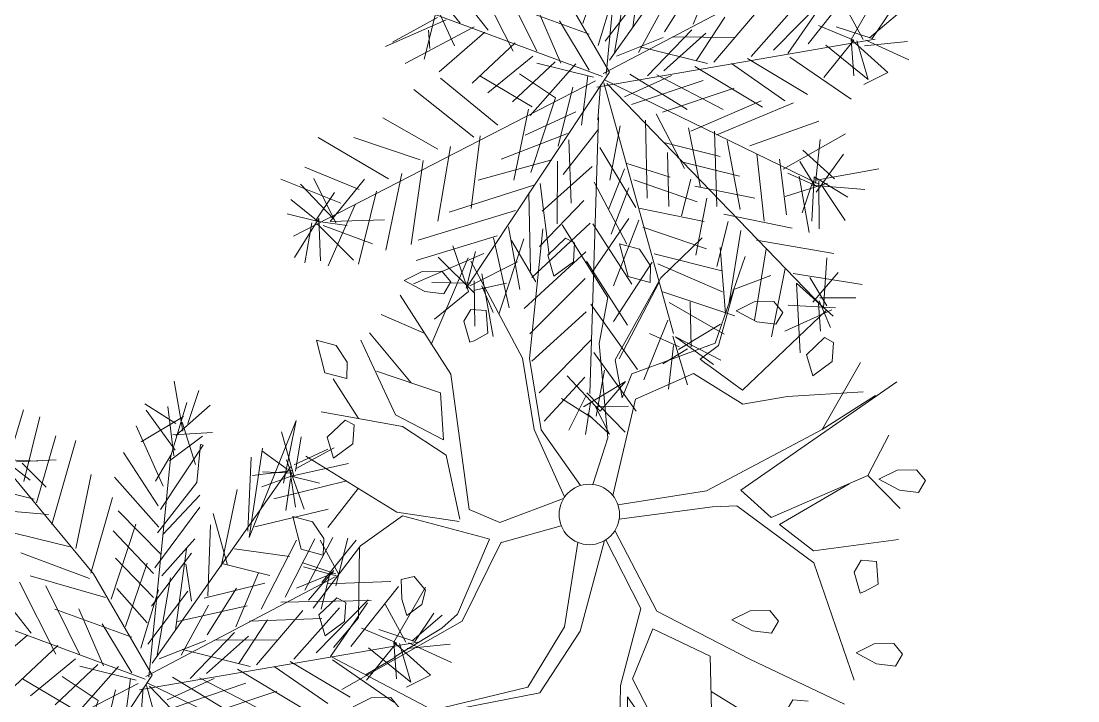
# Model space of a CAD drawing. Header units: millimetres. Extents: x -176651 to 388869, y -469666 to 486614.
# Drawn here: x 245055 to 249634, y 153760 to 156705 of the extents above; entities that cross this region are included whole.
import ezdxf

# ---------------------------------------------------------------- set-up
doc = ezdxf.new("R2010")
doc.units = ezdxf.units.MM
doc.layers.add('A- FURNITURE', color=252, linetype='Continuous', lineweight=0)
doc.layers.add('ad-Road', color=8, linetype='Continuous')
doc.layers.add('ad-Road Hatch', color=8, linetype='Continuous')

# ---------------------------------------------------------------- blocks, each defined once
blk = doc.blocks.new('A$C4fb60e89')
at = {"layer": 'ad-Road Hatch', "ltscale": 5, "transparency": 33554687}
h = blk.add_hatch(dxfattribs=at)
h.set_pattern_fill('AR-HBONE', color=256, scale=15)
h.set_pattern_definition([(45, (-193247.7, -428758.8), (0, 2155.2615), [4572, -1524]), (135, (-192170.1, -427681.1), (2e-13, 2155.2615), [4572, -1524])])
h.paths.add_polyline_path([(175594.5, -250241), (169177.9, -249341.1), (167473.5, -249057.1), (167473.5, -138693.9), (101313.5, -138693.9), (101313.5, -199953.9), (101307.7, -237994.6), (101040.4, -268291), (101007.7, -280967.7), (101066.4, -293683.6), (101242.5, -311127.2), (100909.9, -319343.6), (100949.1, -333937.5), (100668.7, -366959.6), (100727.3, -390982.9), (100668.7, -404585.6), (100538.2, -420418.5), (100466.5, -428758.8), (92426.2, -427265.5), (92163.5, -427209.5), (92163.5, -321453.9), (24803.5, -321453.9), (24803.5, -412960.5), (15653.5, -411028.6), (15653.5, -321452.2), (-19535.1, -321452.2), (-34427.5, -319476.7), (-65207.4, -315394.6), (-171770.1, -301268.1), (-185853.9, -298333.1), (-193247.7, -296831.5), (-193244, -292907.6), (-191913.8, -285219.4), (-191838.8, -284678.8), (-183397.4, -286393.2), (-169722.9, -289242.8), (-53141.2, -304697.5), (-18730.1, -309262.2), (15653.3, -309262.2), (15653.5, 703.4), (24803.5, 1114.6), (24803.5, -129543.9), (92163.5, -129543.9), (92163.5, 15133.3), (101313.5, 17712.8), (101313.5, -129543.9), (167473.5, -129543.9), (167473.5, 35551.6), (175738, 37855), (175848.8, 28595.3), (175835.8, 25947.4), (175777.1, 14040.5), (175855.3, 2315.8), (175659.7, -18036.1), (175731.4, -34038.6), (175718.4, -46839.2), (175672.7, -63402.4), (175816.2, -82071.9), (175542.3, -106356), (175490.2, -124640.8), (175574.9, -145018.8), (175731.4, -168892), (175796.6, -181268.8), (175796.6, -192667.4), (175744.5, -208200.3), (175829.2, -223276.8), (175887.9, -234871.1)])
h.paths.add_polyline_path([(24803.5, -309263.9), (92163.5, -309263.9), (92163.5, -138693.9), (24803.5, -138693.9)], flags=16)
blk = doc.blocks.new('etgetg')
at = {"color": 4, "transparency": 33554546}
for p, q in [((260795.9574, 1945748.6951, 129.9135), (260796.0909, 1945748.9088, 129.9135)), ((260796.0098, 1945748.6082, 129.9135), (260796.1507, 1945748.8611, 129.9135)), ((260796.7322, 1945748.6378, 129.9135), (260796.7533, 1945748.8566, 129.9135)), ((260796.7115, 1945748.6782, 129.9135), (260796.6041, 1945748.7957, 129.9135)), ((260796.7616, 1945748.6647, 129.9135), (260796.8461, 1945748.7905, 129.9135)), ((260796.039, 1945748.5055, 129.9135), (260796.197, 1945748.7632, 129.9135)), ((260796.6783, 1945748.567, 129.9135), (260796.6028, 1945748.7676, 129.9135)), ((260796.6489, 1945748.5402, 129.9135), (260796.7825, 1945748.7539, 129.9135)), ((260796.6661, 1945748.545, 129.9135), (260796.6981, 1945748.7577, 129.9135)), ((260796.0341, 1945748.5226, 129.9135), (260795.7263, 1945748.6942, 129.9135)), ((260795.9635, 1945748.7061, 129.9135), (260796.0379, 1945748.607, 129.9135)), ((260795.9696, 1945748.7171, 129.9135), (260796.0918, 1945748.6778, 129.9135)), ((260796.0026, 1945748.6987, 129.9135), (260796.17, 1945748.663, 129.9135)), ((260796.0246, 1945748.6864, 129.9135), (260796.0977, 1945748.5592, 129.9135)), ((260796.0792, 1945748.3967, 129.9135), (260796.2739, 1945748.7203, 129.9135)), ((260796.5441, 1945748.7139, 129.9135), (260796.5877, 1945748.4302, 129.9135)), ((260796.7518, 1945748.6989, 129.9135), (260796.5464, 1945748.6405, 129.9135)), ((260796.6979, 1945748.6281, 129.9135), (260796.8765, 1945748.7159, 129.9135)), ((260796.1974, 1945748.1435, 129.9135), (260795.9512, 1945748.6841, 129.9135)), ((260796.7396, 1945748.6769, 129.9135), (260796.7479, 1945748.485, 129.9135)), ((260796.5448, 1945748.3533, 129.9135), (260796.4608, 1945748.6162, 129.9135)), ((260796.6428, 1945748.5292, 129.9135), (260796.8091, 1945748.595, 129.9135)), ((260796.687, 1945748.6342, 129.9135), (260796.8544, 1945748.5986, 129.9135)), ((260796.0756, 1945748.4419, 129.9135), (260795.7653, 1945748.5572, 129.9135)), ((260796.1523, 1945748.2695, 129.9135), (260796.3006, 1945748.5614, 129.9135)), ((260796.3104, 1945747.6484, 129.9135), (260796.6551, 1945748.5512, 129.9135)), ((260796.5497, 1945748.3362, 129.9135), (260796.8017, 1945748.5558, 129.9135)), ((260796.6551, 1945748.5512, 129.9135), (260796.5608, 1945748.4596, 129.9135)), ((260796.7908, 1945748.562, 129.9135), (260796.7331, 1945748.4068, 129.9135)), ((260796.8017, 1945748.5558, 129.9135), (260796.7908, 1945748.562, 129.9135)), ((260797.2185, 1945748.5541, 129.9135), (260796.8892, 1945748.1182, 129.9135)), ((260797.0948, 1945748.3061, 129.9135), (260797.2185, 1945748.5541, 129.9135)), ((260796.5239, 1945748.2641, 129.9135), (260796.3947, 1945748.5234, 129.9135)), ((260797.1439, 1945748.5236, 129.9135), (260797.1461, 1945748.3207, 129.9135)), ((260796.8892, 1945748.1182, 129.9135), (260797.0461, 1945748.4773, 129.9135)), ((260797.1254, 1945748.3611, 129.9135), (260797.04, 1945748.4663, 129.9135)), ((260797.1584, 1945748.3427, 129.9135), (260797.2209, 1945748.4807, 129.9135)), ((260795.8336, 1945748.4471, 129.9135), (260796.1304, 1945748.2817, 129.9135)), ((260796.1864, 1945748.1497, 129.9135), (260796.3628, 1945748.4403, 129.9135)), ((260796.9886, 1945748.4517, 129.9135), (260796.8904, 1945748.1463, 129.9135)), ((260796.341, 1945747.7033, 129.9135), (260797.1425, 1945748.3659, 129.9135)), ((260796.5017, 1945748.1468, 129.9135), (260796.3713, 1945748.378, 129.9135)), ((260796.7331, 1945748.4068, 129.9135), (260796.5117, 1945748.2421, 129.9135)), ((260797.1474, 1945748.3488, 129.9135), (260796.9738, 1945748.3735, 129.9135)), ((260797.1412, 1945748.3378, 129.9135), (260797.0191, 1945748.3771, 129.9135)), ((260797.1328, 1945748.4002, 129.9135), (260797.1508, 1945748.174, 129.9135)), ((260797.1596, 1945748.3708, 129.9135), (260797.3185, 1945748.3975, 129.9135)), ((260797.1645, 1945748.3537, 129.9135), (260797.3467, 1945748.3962, 129.9135)), ((260796.5336, 1945748.2299, 129.9135), (260796.7306, 1945748.3506, 129.9135)), ((260796.7387, 1945748.0291, 129.9135), (260796.8931, 1945748.3321, 129.9135)), ((260797.1351, 1945748.3268, 129.9135), (260796.9994, 1945748.316, 129.9135)), ((260797.1364, 1945748.355, 129.9135), (260797.1178, 1945748.1924, 129.9135)), ((260797.1351, 1945748.3268, 129.9135), (260797.3881, 1945748.3155, 129.9135)), ((260797.1351, 1945748.3268, 129.9135), (260797.245, 1945748.2656, 129.9135)), ((260796.1742, 1945748.1277, 129.9135), (260795.9177, 1945748.3138, 129.9135)), ((260796.2425, 1945748.0176, 129.9135), (260796.4298, 1945748.3021, 129.9135)), ((260796.4479, 1945748.076, 129.9135), (260796.3284, 1945748.301, 129.9135)), ((260796.7171, 1945748.3005, 129.9135), (260796.4601, 1945748.098, 129.9135)), ((260797.129, 1945748.3159, 129.9135), (260797.0726, 1945748.1888, 129.9135)), ((260795.7563, 1945748.2309, 129.9135), (260795.8684, 1945747.9667, 129.9135)), ((260796.7668, 1945748.0279, 129.9135), (260796.7659, 1945748.2589, 129.9135)), ((260797.3623, 1945748.2434, 129.9135), (260797.036, 1945748.2524, 129.9135)), ((260795.9477, 1945747.8505, 129.9135), (260795.8785, 1945748.1916, 129.9135)), ((260795.9298, 1945748.2062, 129.9135), (260796.2205, 1945748.0298, 129.9135)), ((260796.4209, 1945747.9758, 129.9135), (260796.3062, 1945748.1837, 129.9135)), ((260796.7414, 1945748.2149, 129.9135), (260796.6493, 1945747.9205, 129.9135)), ((260795.9835, 1945748.1475, 129.9135), (260796.0479, 1945747.8235, 129.9135)), ((260796.3275, 1945747.6532, 129.9135), (260796.1974, 1945748.1435, 129.9135)), ((260796.4756, 1945747.8156, 129.9135), (260796.6142, 1945748.1418, 129.9135)), ((260796.4809, 1945748.0576, 129.9135), (260796.6607, 1945748.1735, 129.9135)), ((260796.9247, 1945748.156, 129.9135), (260797.251, 1945748.147, 129.9135)), ((260796.2933, 1945747.6435, 129.9135), (260795.6547, 1945748.1003, 129.9135)), ((260796.2704, 1945747.8868, 129.9135), (260796.4333, 1945748.1273, 129.9135)), ((260796.4025, 1945747.9428, 129.9135), (260796.63, 1945748.1185, 129.9135)), ((260796.3657, 1945747.8769, 129.9135), (260796.278, 1945748.0554, 129.9135)), ((260796.576, 1945747.9181, 129.9135), (260796.5946, 1945748.0807, 129.9135)), ((260797.0357, 1945747.9933, 129.9135), (260796.8146, 1945748.0877, 129.9135)), ((260797.0834, 1945748.0531, 129.9135), (260796.8582, 1945747.8041, 129.9135)), ((260795.9956, 1945748.0399, 129.9135), (260796.285, 1945747.8354, 129.9135)), ((260796.1345, 1945747.7464, 129.9135), (260796.0958, 1945748.0129, 129.9135)), ((260796.3106, 1945747.7779, 129.9135), (260796.4502, 1945748.0026, 129.9135)), ((260796.5138, 1945748.0392, 129.9135), (260796.3704, 1945747.7302, 129.9135)), ((260796.7448, 1945748.0401, 129.9135), (260796.9317, 1945747.936, 129.9135)), ((260796.9719, 1945747.8272, 129.9135), (260797.1616, 1945748.0384, 129.9135)), ((260797.0623, 1945747.8344, 129.9135), (260797.2398, 1945748.0236, 129.9135)), ((260797.2213, 1945747.8611, 129.9135), (260797.1836, 1945748.0261, 129.9135)), ((260797.1968, 1945747.8171, 129.9135), (260797.3009, 1945748.004, 129.9135)), ((260795.8513, 1945747.9619, 129.9135), (260795.6152, 1945747.8485, 129.9135)), ((260796.3448, 1945747.7877, 129.9135), (260796.5724, 1945747.9634, 129.9135)), ((260796.7322, 1945747.759, 129.9135), (260796.8877, 1945747.9605, 129.9135)), ((260797.0357, 1945747.9933, 129.9135), (260797.0357, 1945747.9933, 129.9135)), ((260797.1418, 1945747.8477, 129.9135), (260797.3339, 1945747.9856, 129.9135)), ((260796.1763, 1945747.9248, 129.9135), (260796.2445, 1945747.6851, 129.9135)), ((260796.7789, 1945747.9203, 129.9135), (260796.6027, 1945747.7592, 129.9135)), ((260796.6322, 1945747.9156, 129.9135), (260796.9023, 1945747.9091, 129.9135)), ((260797.2103, 1945747.8672, 129.9135), (260797.0845, 1945747.9517, 129.9135)), ((260795.9661, 1945747.8835, 129.9135), (260795.741, 1945747.764, 129.9135)), ((260796.4706, 1945747.7032, 129.9135), (260796.642, 1945747.8814, 129.9135)), ((260797.1993, 1945747.8733, 129.9135), (260797.0294, 1945747.8528, 129.9135)), ((260797.2054, 1945747.8843, 129.9135), (260797.066, 1945747.7891, 129.9135)), ((260797.1883, 1945747.8794, 129.9135), (260797.1087, 1945747.7365, 129.9135)), ((260796.2994, 1945747.6545, 129.9135), (260797.2042, 1945747.8562, 129.9135)), ((260796.494, 1945747.8486, 129.9135), (260796.8032, 1945747.8347, 129.9135)), ((260797.1638, 1945747.8355, 129.9135), (260797.4314, 1945747.7728, 129.9135)), ((260795.9644, 1945747.5963, 129.9135), (260795.7814, 1945747.7847, 129.9135)), ((260796.0246, 1945747.8076, 129.9135), (260795.7947, 1945747.7053, 129.9135)), ((260796.2542, 1945747.6509, 129.9135), (260796.0344, 1945747.7734, 129.9135)), ((260796.9486, 1945747.8113, 129.9135), (260797.3274, 1945747.7155, 129.9135)), ((260796.1126, 1945747.7586, 129.9135), (260795.8875, 1945747.6392, 129.9135)), ((260796.1956, 1945747.7267, 129.9135), (260795.9461, 1945747.5633, 129.9135)), ((260796.072, 1945747.6084, 129.9135), (260795.9488, 1945747.7491, 129.9135)), ((260796.3753, 1945747.7131, 129.9135), (260796.5904, 1945747.7372, 129.9135)), ((260796.4827, 1945747.5956, 129.9135), (260796.72, 1945747.737, 129.9135)), ((260796.4829, 1945747.7251, 129.9135), (260796.7467, 1945747.5781, 129.9135)), ((260796.6295, 1945747.7298, 129.9135), (260796.891, 1945747.6562, 129.9135)), ((260796.7027, 1945747.6026, 129.9135), (260796.8728, 1945747.7527, 129.9135)), ((260796.7748, 1945747.5769, 129.9135), (260797.0305, 1945747.7513, 129.9135)), ((260796.7946, 1945747.7675, 129.9135), (260797.1013, 1945747.6974, 129.9135)), ((260797.1903, 1945747.547, 129.9135), (260797.4582, 1945747.7434, 129.9135)), ((260796.556, 1945747.5979, 129.9135), (260796.7749, 1945747.7064, 129.9135)), ((260796.9373, 1945747.5583, 129.9135), (260797.1869, 1945747.7218, 129.9135)), ((260797.0388, 1945747.5594, 129.9135), (260797.3164, 1945747.7216, 129.9135)), ((260797.3103, 1945747.7106, 129.9135), (260797.0937, 1945747.5288, 129.9135)), ((260797.3748, 1945747.5162, 129.9135), (260797.5694, 1945747.7103, 129.9135)), ((260797.3824, 1945747.6848, 129.9135), (260797.4249, 1945747.5027, 129.9135)), ((260796.2591, 1945747.6338, 129.9135), (260794.8201, 1945747.3265, 129.9135)), ((260795.4832, 1945746.9137, 129.9135), (260796.3275, 1945747.6532, 129.9135)), ((260796.2322, 1945747.6631, 129.9135), (260796.1501, 1945747.464, 129.9135)), ((260795.8846, 1945747.3238, 129.9135), (260796.072, 1945747.6084, 129.9135)), ((260796.1576, 1945747.6327, 129.9135), (260796.029, 1945747.4018, 129.9135)), ((260796.2749, 1945747.6105, 129.9135), (260796.2234, 1945747.4664, 129.9135)), ((260796.2578, 1945747.6057, 129.9135), (260797.475, 1945747.4892, 129.9135)), ((260796.292, 1945747.6154, 129.9135), (260796.2979, 1945746.4885, 129.9135)), ((260796.2982, 1945747.6264, 129.9135), (260797.0734, 1945746.9494, 129.9135)), ((260796.9541, 1945746.4253, 129.9135), (260796.303, 1945747.6093, 129.9135)), ((260796.4106, 1945747.6213, 129.9135), (260796.6096, 1945747.4096, 129.9135)), ((260796.5218, 1945747.5882, 129.9135), (260796.7598, 1945747.3691, 129.9135)), ((260797.3858, 1945747.51, 129.9135), (260797.2552, 1945747.6117, 129.9135)), ((260797.464, 1945747.4953, 129.9135), (260797.5754, 1945747.5917, 129.9135)), ((260796.3616, 1945747.5334, 129.9135), (260796.5829, 1945747.5686, 129.9135)), ((260796.6904, 1945747.5806, 129.9135), (260796.9272, 1945747.3334, 129.9135)), ((260796.8469, 1945747.5511, 129.9135), (260797.0287, 1945747.3345, 129.9135)), ((260796.9202, 1945747.5534, 129.9135), (260797.1301, 1945747.3356, 129.9135)), ((260797.464, 1945747.4953, 129.9135), (260797.3272, 1945747.5859, 129.9135)), ((260797.453, 1945747.5014, 129.9135), (260797.6083, 1945747.5733, 129.9135)), ((260796.3823, 1945747.493, 129.9135), (260796.7099, 1945747.5122, 129.9135)), ((260797.0986, 1945747.5117, 129.9135), (260797.3073, 1945747.2657, 129.9135)), ((260797.217, 1945747.388, 129.9135), (260797.3858, 1945747.51, 129.9135)), ((260797.2624, 1945747.5212, 129.9135), (260797.4002, 1945747.3291, 129.9135)), ((260797.3748, 1945747.5162, 129.9135), (260797.3453, 1945747.3598, 129.9135)), ((260797.3748, 1945747.5162, 129.9135), (260797.4907, 1945747.3363, 129.9135)), ((260797.3968, 1945747.5039, 129.9135), (260797.4002, 1945747.3291, 129.9135)), ((260797.4359, 1945747.4965, 129.9135), (260797.5934, 1945747.3655, 129.9135)), ((260797.4237, 1945747.4746, 129.9135), (260797.6082, 1945747.4438, 129.9135)), ((260796.5032, 1945747.4257, 129.9135), (260796.8308, 1945747.4448, 129.9135)), ((260797.4907, 1945747.3363, 129.9135), (260797.377, 1945747.3133, 129.9135))]:
    blk.add_line(p, q, dxfattribs=at)
blk = doc.blocks.new('WERGEWR')
at = {"color": 177, "linetype": 'Continuous', "true_color": 0x293189}
for p, q in [((260795.6951, 1945681.9267), (260795.948, 1945682.2483)), ((260796.0128, 1945681.9779), (260796.2025, 1945682.2643)), ((260796.0902, 1945681.7573), (260796.2935, 1945682.284)), ((260796.2036, 1945682.0702), (260796.1494, 1945682.271)), ((260796.4871, 1945681.9235), (260796.3792, 1945682.2789)), ((260795.7407, 1945682.2428), (260795.655, 1945682.2255)), ((260795.655, 1945682.2255), (260795.7283, 1945682.1562)), ((260795.8231, 1945682.2217), (260795.7407, 1945682.2428)), ((260795.8481, 1945682.167), (260795.8231, 1945682.2217)), ((260796.0611, 1945681.7661), (260795.9552, 1945682.2306)), ((260796.3777, 1945682.2195), (260796.2841, 1945682.1684)), ((260796.3777, 1945682.2195), (260796.4098, 1945682.1892)), ((260796.4497, 1945682.0467), (260796.6651, 1945682.23)), ((260795.7432, 1945681.7817), (260795.6208, 1945682.169)), ((260795.7283, 1945682.1562), (260795.8048, 1945682.1251)), ((260795.8048, 1945682.1251), (260795.8481, 1945682.167)), ((260796.2841, 1945682.1684), (260796.2859, 1945682.0736)), ((260796.3832, 1945682.1108), (260796.4098, 1945682.1892)), ((260795.6783, 1945681.9833), (260795.5204, 1945682.1101)), ((260796.2859, 1945682.0736), (260796.3832, 1945682.1108)), ((260796.5972, 1945682.1339), (260796.5955, 1945681.9876)), ((260796.5972, 1945682.1339), (260796.6737, 1945682.0896)), ((260795.22, 1945682.0761), (260795.2183, 1945681.9298)), ((260795.22, 1945682.0761), (260795.2964, 1945682.0318)), ((260796.7012, 1945682.0066), (260796.6737, 1945682.0896)), ((260796.7315, 1945681.9455), (260796.9496, 1945682.0648)), ((260795.324, 1945681.9488), (260795.2964, 1945682.0318)), ((260795.4655, 1945681.6737), (260795.4049, 1945682.025)), ((260795.5669, 1945681.7898), (260795.4499, 1945682.0457)), ((260795.9006, 1945682.0293), (260795.8574, 1945681.9874)), ((260795.963, 1945682.0065), (260795.9006, 1945682.0293)), ((260795.8574, 1945681.9874), (260795.8591, 1945681.8926)), ((260795.9448, 1945681.9099), (260795.963, 1945682.0065)), ((260796.5955, 1945681.9876), (260796.6804, 1945681.9382)), ((260796.6804, 1945681.9382), (260796.7012, 1945682.0066)), ((260796.9603, 1945681.7222), (260797.0136, 1945682.0042)), ((260795.2183, 1945681.9298), (260795.3032, 1945681.8805)), ((260795.3032, 1945681.8805), (260795.324, 1945681.9488)), ((260796.4466, 1945681.6543), (260796.7315, 1945681.9455)), ((260796.8844, 1945681.6108), (260797.1075, 1945681.938)), ((260795.3068, 1945681.7), (260795.2464, 1945681.8945)), ((260795.8591, 1945681.8926), (260795.8791, 1945681.8944)), ((260795.8791, 1945681.8944), (260795.9448, 1945681.9099)), ((260796.3978, 1945681.7412), (260796.4871, 1945681.9235)), ((260795.6787, 1945681.7144), (260795.4355, 1945681.8784)), ((260796.8953, 1945681.596), (260797.0223, 1945681.8102)), ((260797.0188, 1945681.8138), (260797.1934, 1945681.8296)), ((260795.4822, 1945681.6171), (260795.1578, 1945681.7704)), ((260795.6665, 1945681.1939), (260795.7432, 1945681.7817)), ((260796.0283, 1945681.4548), (260796.0611, 1945681.7661)), ((260796.0574, 1945681.446), (260796.0902, 1945681.7573)), ((260795.2488, 1945681.7094), (260795.1552, 1945681.6582)), ((260795.2488, 1945681.7094), (260795.2809, 1945681.679)), ((260795.6787, 1945681.7144), (260795.6379, 1945681.515)), ((260796.3282, 1945681.3366), (260796.3978, 1945681.7412)), ((260797.0942, 1945681.7382), (260797.0085, 1945681.721)), ((260797.0085, 1945681.721), (260797.0817, 1945681.6516)), ((260797.1766, 1945681.7171), (260797.0942, 1945681.7382)), ((260797.2016, 1945681.6624), (260797.1766, 1945681.7171)), ((260795.1552, 1945681.6582), (260795.157, 1945681.5634)), ((260795.2543, 1945681.6007), (260795.2809, 1945681.679)), ((260795.6379, 1945681.515), (260795.4655, 1945681.6737)), ((260796.4321, 1945681.487), (260796.4466, 1945681.6543)), ((260797.0817, 1945681.6516), (260797.1583, 1945681.6205)), ((260797.1583, 1945681.6205), (260797.2016, 1945681.6624)), ((260795.6322, 1945681.4481), (260795.4822, 1945681.6171)), ((260796.5004, 1945681.5762), (260796.8844, 1945681.6108)), ((260796.9446, 1945681.3829), (260797.3863, 1945681.6221)), ((260795.361, 1945681.2659), (260795.0437, 1945681.6024)), ((260795.157, 1945681.5634), (260795.2543, 1945681.6007)), ((260796.4321, 1945681.487), (260796.5004, 1945681.5762)), ((260796.8032, 1945681.561), (260796.8953, 1945681.596)), ((260796.8225, 1945681.5347), (260796.8032, 1945681.561)), ((260796.8238, 1945681.5334), (260796.9446, 1945681.3829)), ((260796.2827, 1945681.0902), (260796.4867, 1945681.4671)), ((260796.4867, 1945681.4671), (260796.7587, 1945681.5082)), ((260796.7587, 1945681.5082), (260796.9297, 1945681.3246)), ((260797.3469, 1945681.5094), (260797.2533, 1945681.4582)), ((260797.3469, 1945681.5094), (260797.3789, 1945681.479)), ((260797.3524, 1945681.4007), (260797.3789, 1945681.479)), ((260795.6164, 1945681.1645), (260795.6322, 1945681.4481)), ((260796.0797, 1945681.1382), (260796.0283, 1945681.4548)), ((260796.1586, 1945681.168), (260796.0574, 1945681.446)), ((260797.2533, 1945681.4582), (260797.255, 1945681.3634)), ((260795.2265, 1945681.4086), (260795.0548, 1945681.2798)), ((260797.255, 1945681.3634), (260797.3524, 1945681.4007)), ((260794.9209, 1945681.3655), (260794.9192, 1945681.2191)), ((260794.9209, 1945681.3655), (260794.9973, 1945681.3211)), ((260796.2116, 1945681.1587), (260796.3282, 1945681.3366)), ((260797.2324, 1945681.1277), (260797.4693, 1945681.3649)), ((260795.0249, 1945681.2382), (260794.9973, 1945681.3211)), ((260796.9297, 1945681.3246), (260797.1261, 1945681.3043)), ((260797.1261, 1945681.3043), (260797.4473, 1945681.2383)), ((260795.0041, 1945681.1698), (260795.0249, 1945681.2382)), ((260795.3807, 1945681.2428), (260795.1705, 1945681.1658)), ((260795.6113, 1945681.1558), (260795.361, 1945681.2659)), ((260795.6907, 1945681.0628), (260795.3807, 1945681.2428)), ((260797.5999, 1945681.2422), (260796.8245, 1945680.9665)), ((260794.9192, 1945681.2191), (260795.0041, 1945681.1698)), ((260795.78, 1945681.1046), (260795.6665, 1945681.1939)), ((260797.2324, 1945681.1277), (260797.4949, 1945681.2095)), ((260795.1705, 1945681.1658), (260794.9016, 1945680.959)), ((260795.1648, 1945681.1637), (260795.0798, 1945680.8672)), ((260795.0404, 1945681.0657), (260794.9087, 1945681.1422)), ((260795.78, 1945681.1046), (260796.0735, 1945681.1328)), ((260796.6805, 1945681.0033), (260797.2324, 1945681.1277)), ((260795.691, 1945681.0633), (260795.7173, 1945681.048)), ((260795.7173, 1945681.048), (260795.4985, 1945680.7698)), ((260795.7634, 1945681.0212), (260795.5094, 1945680.7354)), ((260795.7631, 1945681.0207), (260795.7641, 1945681.0202)), ((260796.0329, 1945681.022), (260795.7641, 1945681.0202)), ((260796.2937, 1945681.0447), (260796.6805, 1945681.0033)), ((260797.3715, 1945680.8831), (260797.5052, 1945681.0279)), ((260795.0121, 1945680.9759), (260794.9185, 1945680.9247)), ((260795.0121, 1945680.9759), (260795.0442, 1945680.9456)), ((260795.2836, 1945680.8964), (260795.3023, 1945680.9795)), ((260795.3023, 1945680.9795), (260795.36, 1945680.9773)), ((260795.36, 1945680.9773), (260795.3925, 1945680.9063)), ((260796.2823, 1945680.9832), (260796.6871, 1945680.9292)), ((260796.8245, 1945680.9665), (260796.9199, 1945680.8174)), ((260794.9185, 1945680.9247), (260794.9203, 1945680.8299)), ((260795.0176, 1945680.8672), (260795.0442, 1945680.9456)), ((260796.0838, 1945680.9328), (260795.9309, 1945680.5954)), ((260796.3361, 1945680.556), (260796.2522, 1945680.9413)), ((260796.6871, 1945680.9292), (260796.7889, 1945680.9052)), ((260795.2849, 1945680.8226), (260795.2836, 1945680.8964)), ((260795.3925, 1945680.9063), (260795.3607, 1945680.8516)), ((260796.1966, 1945680.9106), (260795.9928, 1945680.5595)), ((260796.2026, 1945680.9123), (260796.272, 1945680.5847)), ((260796.7889, 1945680.9052), (260797.0466, 1945680.5799)), ((260796.9199, 1945680.8174), (260797.3715, 1945680.8831)), ((260797.3715, 1945680.8831), (260797.469, 1945680.7093)), ((260797.5, 1945680.8728), (260797.4143, 1945680.8555)), ((260797.5824, 1945680.8517), (260797.5, 1945680.8728)), ((260794.9203, 1945680.8299), (260795.0176, 1945680.8672)), ((260795.0798, 1945680.8672), (260794.9417, 1945680.7717)), ((260795.3607, 1945680.8516), (260795.2849, 1945680.8226)), ((260796.9468, 1945680.7784), (260797.2844, 1945680.8704)), ((260797.4143, 1945680.8555), (260797.4876, 1945680.7862)), ((260797.6074, 1945680.797), (260797.5824, 1945680.8517)), ((260797.4876, 1945680.7862), (260797.5642, 1945680.7551)), ((260797.5642, 1945680.7551), (260797.6074, 1945680.797)), ((260795.286, 1945680.3962), (260794.9214, 1945680.7367)), ((260795.5094, 1945680.7354), (260794.9293, 1945680.5858)), ((260795.4985, 1945680.7698), (260795.4178, 1945680.7293)), ((260796.9468, 1945680.7784), (260797.0596, 1945680.6309)), ((260795.4178, 1945680.7293), (260795.1849, 1945680.6619)), ((260795.1901, 1945680.6613), (260795.0484, 1945680.6211)), ((260797.0596, 1945680.6309), (260797.4277, 1945680.5811)), ((260795.9309, 1945680.5954), (260795.7093, 1945680.3846)), ((260795.9928, 1945680.5595), (260795.7536, 1945680.3471)), ((260796.272, 1945680.5847), (260796.0991, 1945680.287)), ((260796.3361, 1945680.556), (260796.6715, 1945680.2473)), ((260797.0466, 1945680.5799), (260797.0826, 1945680.0438)), ((260795.042, 1945680.5181), (260794.9563, 1945680.5009)), ((260795.1244, 1945680.497), (260795.042, 1945680.5181)), ((260797.2481, 1945680.5367), (260797.2049, 1945680.4948)), ((260797.3105, 1945680.5139), (260797.2481, 1945680.5367)), ((260797.2923, 1945680.4173), (260797.3105, 1945680.5139)), ((260795.1494, 1945680.4423), (260795.1244, 1945680.497)), ((260796.2983, 1945680.4875), (260796.1566, 1945680.3005)), ((260796.2983, 1945680.4875), (260796.5079, 1945680.3073)), ((260797.2049, 1945680.4948), (260797.2066, 1945680.4)), ((260796.7256, 1945680.4516), (260796.6398, 1945680.4344)), ((260796.6398, 1945680.4344), (260796.7131, 1945680.365)), ((260796.808, 1945680.4305), (260796.7256, 1945680.4516)), ((260796.833, 1945680.3758), (260796.808, 1945680.4305)), ((260797.2266, 1945680.4018), (260797.2923, 1945680.4173)), ((260795.7536, 1945680.3471), (260795.1987, 1945680.3883)), ((260795.7093, 1945680.3846), (260795.286, 1945680.3962)), ((260796.7897, 1945680.3339), (260796.833, 1945680.3758)), ((260797.2066, 1945680.4), (260797.2266, 1945680.4018)), ((260796.7131, 1945680.365), (260796.7897, 1945680.3339)), ((260796.0991, 1945680.287), (260796.0186, 1945680.0059)), ((260796.1566, 1945680.3005), (260796.2062, 1945680.0726)), ((260796.5079, 1945680.3073), (260796.4215, 1945679.9593)), ((260796.1159, 1945680.2304), (260795.9752, 1945679.7032)), ((260796.1159, 1945680.2304), (260796.2171, 1945679.95)), ((260796.6715, 1945680.2473), (260797.0143, 1945679.9546)), ((260796.4708, 1945680.158), (260796.7787, 1945679.8338)), ((260797.2067, 1945680.1722), (260797.121, 1945680.1549)), ((260797.121, 1945680.1549), (260797.1943, 1945680.0856)), ((260797.2891, 1945680.1511), (260797.2067, 1945680.1722)), ((260797.3141, 1945680.0964), (260797.2891, 1945680.1511)), ((260797.2709, 1945680.0545), (260797.3141, 1945680.0964)), ((260797.1943, 1945680.0856), (260797.2709, 1945680.0545)), ((260796.8032, 1945680.0313), (260796.76, 1945679.9894)), ((260796.8657, 1945680.0085), (260796.8032, 1945680.0313))]:
    blk.add_line(p, q, dxfattribs=at)
blk.add_circle((260796.163, 1945681.0372), 0.131, dxfattribs=at)
blk = doc.blocks.new('EARGAERG')
at = {"color": 177, "true_color": 0x293189, "transparency": 33554546}
for p, q in [((260796.3958, 1945770.5137), (260796.7404, 1945771.4165)), ((260796.4264, 1945770.5687), (260797.2279, 1945771.2313)), ((260795.8438, 1945770.8933), (260795.7366, 1945771.1404)), ((260795.8416, 1945771.0962), (260795.9537, 1945770.8321)), ((260796.033, 1945770.7159), (260795.9638, 1945771.057)), ((260796.0689, 1945771.0128), (260796.1332, 1945770.6888)), ((260796.4129, 1945770.5186), (260796.2828, 1945771.0089)), ((260796.3558, 1945770.7521), (260796.5186, 1945770.9927)), ((260796.561, 1945770.6809), (260796.6995, 1945771.0071)), ((260795.5395, 1945770.8901), (260795.7559, 1945770.9423)), ((260795.751, 1945770.9595), (260795.653, 1945770.7836)), ((260796.3787, 1945770.5088), (260795.74, 1945770.9656)), ((260795.7681, 1945770.9643), (260795.7948, 1945770.8054)), ((260795.7889, 1945770.924), (260795.5052, 1945770.8803)), ((260795.7033, 1945770.8996), (260795.6885, 1945770.8214)), ((260796.081, 1945770.9052), (260796.3704, 1945770.7007)), ((260796.5992, 1945770.9046), (260796.4558, 1945770.5955)), ((260795.8988, 1945770.8627), (260795.5687, 1945770.7874)), ((260796.2199, 1945770.6117), (260796.1811, 1945770.8782)), ((260796.3959, 1945770.6433), (260796.5356, 1945770.868)), ((260795.9366, 1945770.8272), (260795.7006, 1945770.7139)), ((260796.4302, 1945770.653), (260796.6578, 1945770.8287)), ((260796.8176, 1945770.6244), (260796.9731, 1945770.8258)), ((260796.2617, 1945770.7901), (260796.3298, 1945770.5505)), ((260796.8643, 1945770.7856), (260796.688, 1945770.6245)), ((260796.0514, 1945770.7488), (260795.8264, 1945770.6293)), ((260796.3848, 1945770.5198), (260797.2895, 1945770.7215)), ((260796.556, 1945770.5685), (260796.7273, 1945770.7467)), ((260795.7711, 1945770.4009), (260795.5746, 1945770.6688)), ((260795.8848, 1945770.4239), (260795.6993, 1945770.6857)), ((260796.11, 1945770.673), (260795.8801, 1945770.5706)), ((260796.0498, 1945770.4616), (260795.8667, 1945770.6501)), ((260796.1979, 1945770.624), (260795.9729, 1945770.5045)), ((260796.3396, 1945770.5162), (260796.1197, 1945770.6387)), ((260795.3676, 1945770.3232), (260795.1198, 1945770.5765)), ((260795.6073, 1945770.3913), (260795.4132, 1945770.5859)), ((260796.281, 1945770.5921), (260796.0314, 1945770.4286)), ((260796.1574, 1945770.4737), (260796.0341, 1945770.6144)), ((260796.4606, 1945770.5784), (260796.6758, 1945770.6026)), ((260796.568, 1945770.4609), (260796.8053, 1945770.6024)), ((260796.5682, 1945770.5905), (260796.832, 1945770.4435)), ((260796.7149, 1945770.5952), (260796.9764, 1945770.5215)), ((260796.7881, 1945770.468), (260796.9581, 1945770.6181)), ((260796.8601, 1945770.4422), (260797.1158, 1945770.6166)), ((260797.0227, 1945770.4236), (260797.2722, 1945770.5871)), ((260797.1241, 1945770.4247), (260797.4018, 1945770.5869)), ((260797.3957, 1945770.5759), (260797.1791, 1945770.3941)), ((260797.2757, 1945770.4123), (260797.5436, 1945770.6087)), ((260797.4602, 1945770.3815), (260797.6548, 1945770.5756)), ((260795.2701, 1945770.536), (260795.5217, 1945770.367)), ((260796.3176, 1945770.5285), (260796.2354, 1945770.3294)), ((260796.6414, 1945770.4633), (260796.8603, 1945770.5718)), ((260797.4677, 1945770.5502), (260797.5103, 1945770.368)), ((260796.3444, 1945770.4991), (260794.9054, 1945770.1918)), ((260795.5686, 1945769.779), (260796.4129, 1945770.5186)), ((260796.243, 1945770.498), (260796.1143, 1945770.2672)), ((260796.3835, 1945770.4917), (260797.1588, 1945769.8148)), ((260796.496, 1945770.4867), (260796.6949, 1945770.275)), ((260795.1402, 1945770.277), (260794.9168, 1945770.4448)), ((260795.2319, 1945770.3124), (260795.0305, 1945770.4678)), ((260796.0327, 1945770.4567), (260795.8905, 1945770.1758)), ((260795.97, 1945770.1891), (260796.1574, 1945770.4737)), ((260796.3603, 1945770.4759), (260796.3088, 1945770.3317)), ((260796.3432, 1945770.471), (260797.5604, 1945770.3545)), ((260796.3774, 1945770.4807), (260796.3832, 1945769.3538)), ((260797.0395, 1945769.2906), (260796.3884, 1945770.4746)), ((260796.6071, 1945770.4535), (260796.8452, 1945770.2344)), ((260796.7758, 1945770.446), (260797.0126, 1945770.1988)), ((260797.4712, 1945770.3754), (260797.3405, 1945770.477)), ((260797.5494, 1945770.3606), (260797.4126, 1945770.4512)), ((260797.5384, 1945770.3667), (260797.6937, 1945770.4386)), ((260797.5494, 1945770.3606), (260797.6607, 1945770.457)), ((260795.0925, 1945770.2172), (260794.9937, 1945770.4019)), ((260795.0973, 1945770.2001), (260795.0561, 1945770.4104)), ((260795.679, 1945770.1064), (260795.7992, 1945770.3996)), ((260796.2269, 1945770.3917), (260795.9886, 1945770.3517)), ((260796.447, 1945770.3987), (260796.6682, 1945770.4339)), ((260796.9322, 1945770.4164), (260797.114, 1945770.1999)), ((260797.0056, 1945770.4188), (260797.2155, 1945770.2009)), ((260795.0252, 1945770.2258), (260794.935, 1945770.3482)), ((260795.0753, 1945770.2123), (260795.2674, 1945770.3502)), ((260795.388, 1945770.0237), (260795.5327, 1945770.3608)), ((260795.6635, 1945770.3888), (260795.5262, 1945770.0907)), ((260796.4677, 1945770.3584), (260796.7953, 1945770.3775)), ((260797.1839, 1945770.377), (260797.3926, 1945770.131)), ((260797.3023, 1945770.2534), (260797.4712, 1945770.3754)), ((260797.3477, 1945770.3865), (260797.4856, 1945770.1945)), ((260797.4602, 1945770.3815), (260797.4306, 1945770.2251)), ((260797.4602, 1945770.3815), (260797.5761, 1945770.2017)), ((260797.4822, 1945770.3693), (260797.4856, 1945770.1945)), ((260797.5213, 1945770.3619), (260797.6788, 1945770.2309)), ((260795.0143, 1945770.232), (260795.1256, 1945770.3284)), ((260795.43, 1945770.3316), (260795.2755, 1945770.0287)), ((260796.1669, 1945770.3099), (260795.8613, 1945770.2785)), ((260796.3149, 1945770.3427), (260795.965, 1945769.1979)), ((260796.3088, 1945770.3317), (260796.3149, 1945770.3427)), ((260796.5886, 1945770.291), (260796.9162, 1945770.3101)), ((260797.509, 1945770.3399), (260797.6935, 1945770.3091)), ((260795.0143, 1945770.232), (260794.9043, 1945770.2932)), ((260795.2013, 1945770.2574), (260795.0164, 1945770.0291)), ((260795.304, 1945770.2866), (260795.1447, 1945770.0008)), ((260796.1657, 1945770.2818), (260796.103, 1945770.0142)), ((260796.3014, 1945770.2926), (260796.1032, 1945770.1437)), ((260796.3967, 1945770.2827), (260796.2913, 1945770.0677)), ((260796.5091, 1945770.2777), (260796.4268, 1945769.949)), ((260796.5605, 1945770.2923), (260796.6164, 1945770.0306)), ((260795.0314, 1945770.2368), (260794.8845, 1945770.1026)), ((260794.9971, 1945770.2271), (260794.9224, 1945770.0671)), ((260795.0314, 1945770.2368), (260794.9896, 1945770.0584)), ((260795.0191, 1945770.2149), (260795.1289, 1945770.024)), ((260795.1413, 1945770.1756), (260795.0252, 1945770.2258)), ((260795.0753, 1945770.2123), (260795.3038, 1945770.157)), ((260796.0727, 1945770.2183), (260795.7403, 1945770.2163)), ((260796.2866, 1945770.2144), (260796.3693, 1945769.9234)), ((260797.0139, 1945770.2269), (260796.685, 1945770.1796)), ((260795.0411, 1945770.2026), (260795.2267, 1945770.0704)), ((260796.0947, 1945770.2061), (260796.021, 1945769.9446)), ((260796.5603, 1945770.1627), (260796.7802, 1945770.0402)), ((260796.6801, 1945770.1968), (260796.6627, 1945769.9328)), ((260796.7901, 1945770.1355), (260797.147, 1945770.1815)), ((260797.5761, 1945770.2017), (260797.4624, 1945770.1786)), ((260795.5837, 1945770.1163), (260795.9675, 1945770.1329)), ((260795.9956, 1945770.1317), (260795.9536, 1945769.8237)), ((260796.2327, 1945770.1436), (260795.9734, 1945770.0144)), ((260796.3781, 1945770.1202), (260796.5479, 1945770.0112)), ((260796.5086, 1945769.889), (260796.5639, 1945770.1175)), ((260796.7852, 1945770.1526), (260796.709, 1945769.8349)), ((260795.8558, 1945769.7774), (260795.9381, 1945770.1061)), ((260796.2241, 1945770.0764), (260796.2897, 1945769.7805)), ((260796.252, 1945769.9455), (260796.3659, 1945770.0982)), ((260796.8279, 1945770.1), (260796.8031, 1945769.7969)), ((260796.9158, 1945770.051), (260797.2324, 1945770.0762)), ((260795.8623, 1945770.0475), (260795.4222, 1945770.0334)), ((260796.3915, 1945770.0407), (260796.632, 1945769.8778)), ((260796.6176, 1945770.0587), (260796.8375, 1945769.9362)), ((260795.8145, 1945769.9877), (260795.7909, 1945769.7127)), ((260796.1592, 1945770.0117), (260795.9219, 1945769.8702)), ((260796.3621, 1945770.0138), (260796.236, 1945769.8392)), ((260796.5513, 1945769.8364), (260796.631, 1945769.9793)), ((260796.9366, 1945770.0106), (260796.8897, 1945769.7198)), ((260797.0281, 1945769.9164), (260797.3301, 1945769.993)), ((260797.1478, 1945769.8209), (260797.2177, 1945769.998)), ((260795.757, 1945769.9621), (260795.3903, 1945769.9504)), ((260795.5954, 1945769.7496), (260795.4857, 1945769.9405)), ((260795.5734, 1945769.7619), (260795.5603, 1945769.9709)), ((260795.7399, 1945769.9572), (260795.7261, 1945769.648)), ((260796.6407, 1945769.945), (260796.8777, 1945769.8274)), ((260797.0245, 1945769.9616), (260796.9912, 1945769.7209)), ((260797.2321, 1945769.8171), (260797.1321, 1945769.9737)), ((260795.6812, 1945769.9035), (260795.3523, 1945769.8563)), ((260795.5686, 1945769.779), (260795.6482, 1945769.9219)), ((260796.1603, 1945769.9102), (260795.8545, 1945769.7493)), ((260796.265, 1945769.607), (260796.1713, 1945769.9041)), ((260796.3803, 1945769.9173), (260796.6393, 1945769.7874)), ((260797.044, 1945769.8932), (260797.1526, 1945769.8038)), ((260797.1416, 1945769.8099), (260797.1076, 1945769.9297)), ((260797.1404, 1945769.7818), (260797.2982, 1945769.9099)), ((260795.5918, 1945769.7949), (260795.4305, 1945769.8415)), ((260796.1868, 1945769.6217), (260796.3668, 1945769.8672)), ((260796.5658, 1945769.6555), (260796.6773, 1945769.8814)), ((260797.0879, 1945769.8687), (260797.0656, 1945769.6218)), ((260797.149, 1945769.849), (260797.0901, 1945769.6658)), ((260797.2674, 1945769.7254), (260797.149, 1945769.849)), ((260795.6089, 1945769.7997), (260795.561, 1945769.6103)), ((260795.5857, 1945769.7839), (260795.8131, 1945769.83)), ((260795.6257, 1945769.5455), (260795.6493, 1945769.8205)), ((260796.3765, 1945769.8329), (260796.6171, 1945769.6701)), ((260797.1979, 1945769.8074), (260797.006, 1945769.7991)), ((260797.1368, 1945769.827), (260797.0584, 1945769.7122)), ((260797.1649, 1945769.8258), (260797.1108, 1945769.6254)), ((260797.1306, 1945769.816), (260797.3469, 1945769.7388)), ((260797.1539, 1945769.8319), (260797.4289, 1945769.8083)), ((260797.1697, 1945769.8087), (260797.2294, 1945769.6314)), ((260795.5734, 1945769.7619), (260795.401, 1945769.6851)), ((260795.6015, 1945769.7606), (260795.7421, 1945769.7543)), ((260795.6358, 1945769.7704), (260795.6527, 1945769.6457)), ((260796.11, 1945769.7942), (260795.7871, 1945769.6284)), ((260796.1026, 1945769.7551), (260796.2012, 1945769.4408)), ((260796.7394, 1945769.7603), (260796.6414, 1945769.5845)), ((260796.7297, 1945769.7946), (260796.9997, 1945769.6585)), ((260796.3935, 1945769.7082), (260796.6573, 1945769.5612)), ((260796.651, 1945769.4207), (260796.7822, 1945769.7077)), ((260795.7821, 1945769.5159), (260796.0769, 1945769.683)), ((260796.3751, 1945769.6753), (260796.1463, 1945769.4715)), ((260796.3971, 1945769.663), (260796.6364, 1945769.472)), ((260796.8359, 1945769.649), (260797.1449, 1945769.5056)), ((260796.0718, 1945769.5706), (260796.1924, 1945769.2441)), ((260796.1277, 1945769.3089), (260796.3823, 1945769.5848)), ((260796.8676, 1945769.6025), (260796.7364, 1945769.3154)), ((260796.0425, 1945769.5437), (260795.7599, 1945769.3986)), ((260796.3859, 1945769.5396), (260796.6595, 1945769.3583)), ((260796.5946, 1945769.2936), (260796.4005, 1945769.4882)), ((260796.9249, 1945769.4985), (260796.7889, 1945769.2286)), ((260797.0395, 1945769.2906), (260797.1107, 1945769.4958)), ((260796.4418, 1945769.2779), (260796.4897, 1945769.4673)), ((260796.9517, 1945769.4692), (260797.2278, 1945769.3441)), ((260797.0566, 1945769.2955), (260797.0177, 1945769.4324)), ((260795.7536, 1945769.2581), (260796.0313, 1945769.4203)), ((260796.3748, 1945769.4161), (260796.207, 1945769.1927)), ((260796.9553, 1945769.4239), (260796.8914, 1945769.1282)), ((260796.9553, 1945769.4239), (260797.0712, 1945769.2441)), ((260797.0017, 1945769.3261), (260797.1411, 1945769.4212)), ((260796.1396, 1945769.0718), (260796.0288, 1945769.364)), ((260796.3917, 1945769.2915), (260796.283, 1945769.3808)), ((260796.3771, 1945769.3428), (260796.3842, 1945769.1228)), ((260796.3856, 1945769.2805), (260796.591, 1945769.3389)), ((260797.0896, 1945769.2771), (260796.8953, 1945769.3421)), ((260795.9893, 1945769.1123), (260795.8906, 1945769.297)), ((260796.3697, 1945769.3037), (260796.2998, 1945769.1266)), ((260796.3881, 1945769.3367), (260796.5505, 1945769.1886)), ((260796.3881, 1945769.3367), (260796.5162, 1945769.1788)), ((260797.0236, 1945769.3138), (260797.0015, 1945769.1965)), ((260797.0298, 1945769.3248), (260797.0467, 1945769.2001)), ((260797.0359, 1945769.3358), (260797.1862, 1945769.2953)), ((260795.9627, 1945769.2712), (260795.7425, 1945769.1346)), ((260795.9661, 1945769.0965), (260796.0531, 1945769.2785)), ((260796.4247, 1945769.2731), (260796.3049, 1945769.239)), ((260797.0725, 1945769.2722), (260796.8512, 1945769.2371)), ((260795.8416, 1945769.2091), (260795.949, 1945769.0916)), ((260795.9234, 1945769.1491), (260796.1288, 1945769.2075)), ((260795.954, 1945769.204), (260796.0686, 1945768.9961)), ((260796.1288, 1945769.2075), (260795.9893, 1945769.1123)), ((260795.9479, 1945769.193), (260795.8353, 1945769.0685)), ((260795.9576, 1945769.1588), (260795.9012, 1945769.0318)), ((260795.9331, 1945769.1148), (260796.0014, 1945769.0047)), ((260795.9735, 1945769.1356), (260796.1128, 1945769.1012)), ((260796.0014, 1945769.0047), (260795.9735, 1945769.1356))]:
    blk.add_line(p, q, dxfattribs=at)
blk = doc.blocks.new('zw$1761')
at = {"color": 6, "xscale": 39.3712485404797, "yscale": 39.3712485404797, "zscale": 39.3712485404797, "rotation": 15.20137085992779}
for name, p in [('EARGAERG', (10181726.82, -76617915.64, -626.67)), ('WERGEWR', (10180809.09, -76614588.77, -623.29)), ('etgetg', (10181415.99, -76617148.85, -5746.25))]:
    blk.add_blockref(name, p, dxfattribs=at)

msp = doc.modelspace()

# ---------------------------------------------------------------- block references
at = {"layer": 'ad-Road', "ltscale": 5}
msp.add_blockref('A$C4fb60e89', (191838.8, 428758.8), dxfattribs=at)

# ---------------------------------------------------------------- next in the draw order: block references
at = {"layer": 'A- FURNITURE', "color": 6, "xscale": 25.39807961885639, "yscale": 25.39807961885639, "zscale": 25.39807961885639}
msp.add_blockref('zw$1761', (173126.7, 121263.1), dxfattribs=at)

doc.saveas('drawing.dxf')
